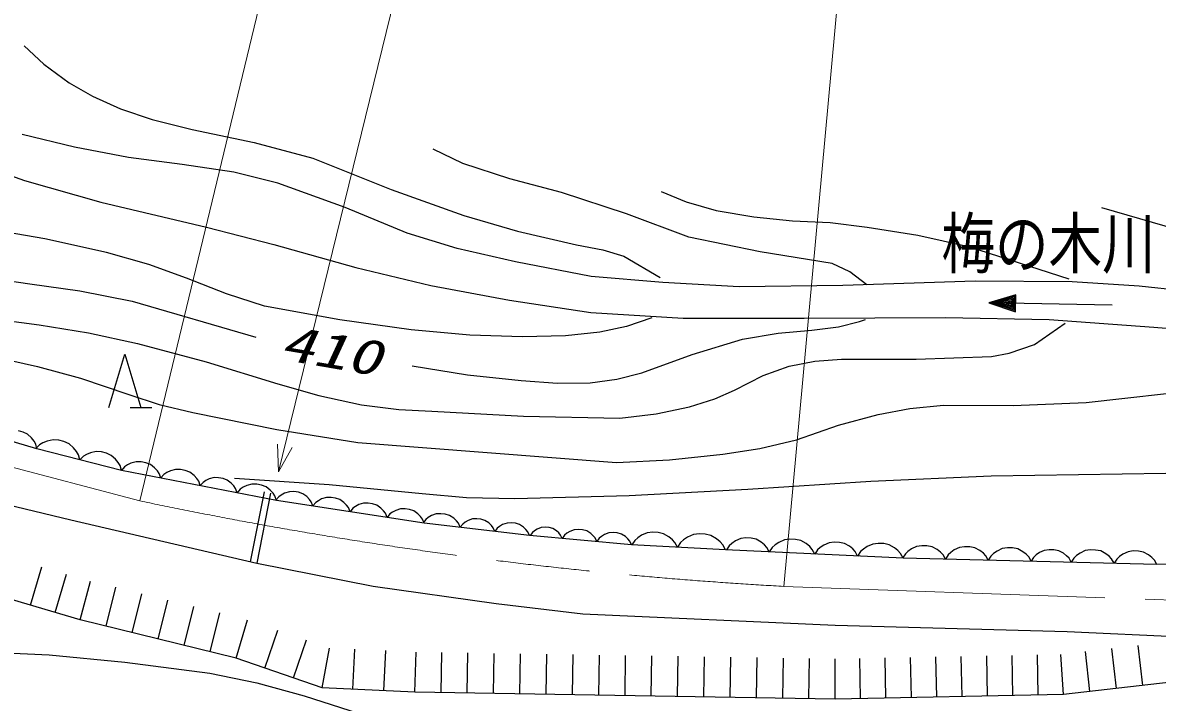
# Model space of a CAD drawing. Units: millimetres, scale not verified. Extents: x 40000 to 680000, y 20000 to 380000.
# Drawn here: x 160551 to 202922, y 288956 to 314323 of the extents above; entities that cross this region are included whole.
import ezdxf
from ezdxf.enums import TextEntityAlignment as Align

# ---------------------------------------------------------------- set-up
doc = ezdxf.new("R2010")
doc.units = ezdxf.units.MM
doc.header["$LTSCALE"] = 1000
doc.linetypes.add('CHAIN', pattern=[18.5, 12, -1.5, 3.5, -1.5])
for name, color, linetype, lineweight in [('M-BGD', 7, 'Continuous', 25), ('M-BMK', 2, 'CHAIN', 13), ('M-STR-HTXT', 7, 'Continuous', 13)]:
    doc.layers.add(name, color=color, linetype=linetype, lineweight=lineweight)
doc.layers.add('M-BGD-HTXT', color=7, linetype='Continuous')
doc.styles.add('ＭＳ ゴシック', font='')
doc.styles.get('ＭＳ ゴシック').set_extended_font_data('MS Gothic')

msp = doc.modelspace()

# ---------------------------------------------------------------- linework, layer by layer
at = {"layer": 'M-BGD'}
for p, q in [((162481, 309681), (160534, 310148)), ((158097, 309317), (160615, 308435)), ((164505, 309291), (162481, 309681)), ((166503, 309032), (164505, 309291)), ((168441, 308746), (166503, 309032)), ((170076, 308331), (168441, 308746)), ((160615, 308435), (163469, 307630)), ((172593, 307423), (170076, 308331)), ((163469, 307630), (167414, 306696)), ((174903, 306463), (172593, 307423)), ((167414, 306696), (169931, 306047)), ((176771, 305892), (174903, 306463)), ((169931, 306047), (172994, 305191)), ((178951, 305399), (176771, 305892)), ((172994, 305191), (175796, 304516)), ((181780, 304854), (178951, 305399)), ((184453, 304620), (181780, 304854)), ((196114, 304672), (191175, 304516)), ((199747, 304646), (196114, 304672)), ((202239, 304490), (199747, 304646)), ((175796, 304516), (178729, 303971)), ((187308, 304464), (184453, 304620)), ((191175, 304516), (187308, 304464)), ((205560, 304127), (202239, 304490)), ((178729, 303971), (181765, 303504)), ((197638, 304170), (196633, 303868)), ((201230, 303784), (196633, 303868)), ((196633, 303868), (197627, 303530)), ((197597, 304111), (196753, 303866)), ((196753, 303866), (197588, 303591)), ((197556, 304051), (196872, 303864)), ((196872, 303864), (197549, 303652)), ((197515, 303992), (196992, 303862)), ((196992, 303862), (197510, 303712)), ((197474, 303933), (197112, 303860)), ((197112, 303860), (197471, 303773)), ((197433, 303874), (197272, 303857)), ((197272, 303857), (197432, 303834)), ((197432, 303834), (197433, 303874)), ((197471, 303773), (197474, 303933)), ((197510, 303712), (197515, 303992)), ((197549, 303652), (197556, 304051)), ((197588, 303591), (197597, 304111)), ((197627, 303530), (197638, 304170)), ((181765, 303504), (185217, 303297)), ((185217, 303297), (189732, 303297)), ((189732, 303297), (195010, 303323)), ((195010, 303323), (198877, 303245)), ((198877, 303245), (202796, 302959)), ((202796, 302959), (207415, 302570)), ((163769, 299955), (164369, 301955)), ((164369, 301955), (164969, 299955)), ((161080, 298422), (156840, 299655)), ((164569, 299955), (165369, 299955)), ((160572, 299038), (160399, 299089)), ((160737, 298959), (160572, 299038)), ((160884, 298823), (160737, 298959)), ((160974, 298703), (160884, 298823)), ((161466, 298709), (161309, 298644)), ((161689, 298757), (161466, 298709)), ((161895, 298740), (161689, 298757)), ((162093, 298689), (161895, 298740)), ((161036, 298591), (160974, 298703)), ((161080, 298422), (161036, 298591)), ((161185, 298571), (161044, 298431)), ((164241, 297612), (161080, 298422)), ((161309, 298644), (161185, 298571)), ((162282, 298605), (162093, 298689)), ((162454, 298456), (162282, 298605)), ((162561, 298324), (162454, 298456)), ((162634, 298199), (162561, 298324)), ((163298, 298316), (163088, 298271)), ((163492, 298300), (163298, 298316)), ((163678, 298252), (163492, 298300)), ((162691, 298009), (162634, 298199)), ((162824, 298141), (162691, 298009)), ((162940, 298210), (162824, 298141)), ((163088, 298271), (162940, 298210)), ((163856, 298173), (163678, 298252)), ((164018, 298033), (163856, 298173)), ((164118, 297908), (164018, 298033)), ((164188, 297791), (164118, 297908)), ((164595, 297880), (164460, 297814)), ((164789, 297934), (164595, 297880)), ((164972, 297930), (164789, 297934)), ((165148, 297896), (164972, 297930)), ((165319, 297832), (165148, 297896)), ((164241, 297612), (164188, 297791)), ((164355, 297743), (164238, 297613)), ((170031, 296495), (164241, 297612)), ((164460, 297814), (164355, 297743)), ((165479, 297710), (165319, 297832)), ((165580, 297598), (165479, 297710)), ((165651, 297493), (165580, 297598)), ((165711, 297329), (165651, 297493)), ((165828, 297459), (165711, 297329)), ((165933, 297530), (165828, 297459)), ((166068, 297596), (165933, 297530)), ((166262, 297650), (166068, 297596)), ((166444, 297645), (166262, 297650)), ((166621, 297611), (166444, 297645)), ((166792, 297548), (166621, 297611)), ((166952, 297425), (166792, 297548)), ((167053, 297314), (166952, 297425)), ((167124, 297209), (167053, 297314)), ((167184, 297044), (167124, 297209)), ((167293, 297166), (167184, 297044)), ((167391, 297232), (167293, 297166)), ((167517, 297294), (167391, 297232)), ((167698, 297344), (167517, 297294)), ((167868, 297340), (167698, 297344)), ((168033, 297308), (167868, 297340)), ((168193, 297249), (168033, 297308)), ((168342, 297134), (168193, 297249)), ((168436, 297031), (168342, 297134)), ((168502, 296932), (168436, 297031)), ((168916, 297046), (168781, 296981)), ((169109, 297100), (168916, 297046)), ((169292, 297096), (169109, 297100)), ((169468, 297062), (169292, 297096)), ((169640, 296998), (169468, 297062)), ((157881, 296842), (162352, 295762)), ((168558, 296779), (168502, 296932)), ((168675, 296909), (168558, 296779)), ((168781, 296981), (168675, 296909)), ((169563, 296811), (169044, 294197)), ((169808, 296762), (169289, 294148)), ((169799, 296876), (169640, 296998)), ((169900, 296764), (169799, 296876)), ((169971, 296659), (169900, 296764)), ((170031, 296495), (169971, 296659)), ((170112, 296624), (170008, 296498)), ((170208, 296694), (170112, 296624)), ((170332, 296760), (170208, 296694)), ((170510, 296818), (170332, 296760)), ((170681, 296820), (170510, 296818)), ((170847, 296794), (170681, 296820)), ((171009, 296741), (170847, 296794)), ((171162, 296632), (171009, 296741)), ((171260, 296532), (171162, 296632)), ((171894, 296605), (171715, 296547)), ((172065, 296607), (171894, 296605)), ((172231, 296581), (172065, 296607)), ((175543, 295647), (170031, 296495)), ((171330, 296437), (171260, 296532)), ((171392, 296285), (171330, 296437)), ((171496, 296411), (171392, 296285)), ((171592, 296481), (171496, 296411)), ((171715, 296547), (171592, 296481)), ((172392, 296528), (172231, 296581)), ((172546, 296419), (172392, 296528)), ((172644, 296319), (172546, 296419)), ((172714, 296224), (172644, 296319)), ((172776, 296072), (172714, 296224)), ((172880, 296198), (172776, 296072)), ((172976, 296268), (172880, 296198)), ((173099, 296334), (172976, 296268)), ((173278, 296392), (173099, 296334)), ((173448, 296394), (173278, 296392)), ((173614, 296368), (173448, 296394)), ((173776, 296315), (173614, 296368)), ((173929, 296207), (173776, 296315)), ((174027, 296107), (173929, 296207)), ((174662, 296179), (174483, 296121)), ((174832, 296181), (174662, 296179)), ((174998, 296156), (174832, 296181)), ((162352, 295762), (169290, 294144)), ((174098, 296011), (174027, 296107)), ((174159, 295860), (174098, 296011)), ((174264, 295985), (174159, 295860)), ((174359, 296055), (174264, 295985)), ((174483, 296121), (174359, 296055)), ((175160, 296102), (174998, 296156)), ((175313, 295994), (175160, 296102)), ((175411, 295894), (175313, 295994)), ((175481, 295798), (175411, 295894)), ((175543, 295647), (175481, 295798)), ((175602, 295781), (175502, 295652)), ((175695, 295854), (175602, 295781)), ((175816, 295925), (175695, 295854)), ((175993, 295989), (175816, 295925)), ((176163, 295997), (175993, 295989)), ((176330, 295977), (176163, 295997)), ((176493, 295930), (176330, 295977)), ((176650, 295827), (176493, 295930)), ((176752, 295730), (176650, 295827)), ((177348, 295801), (177184, 295742)), ((177506, 295808), (177348, 295801)), ((177661, 295790), (177506, 295808)), ((177813, 295746), (177661, 295790)), ((177959, 295651), (177813, 295746)), ((179474, 295184), (175543, 295647)), ((176825, 295637), (176752, 295730)), ((176892, 295488), (176825, 295637)), ((176985, 295608), (176892, 295488)), ((177071, 295676), (176985, 295608)), ((177184, 295742), (177071, 295676)), ((178053, 295561), (177959, 295651)), ((178121, 295474), (178053, 295561)), ((178183, 295336), (178121, 295474)), ((178276, 295456), (178183, 295336)), ((178363, 295524), (178276, 295456)), ((178475, 295590), (178363, 295524)), ((178639, 295649), (178475, 295590)), ((178797, 295657), (178639, 295649)), ((178952, 295638), (178797, 295657)), ((179104, 295594), (178952, 295638)), ((179250, 295499), (179104, 295594)), ((179344, 295409), (179250, 295499)), ((179412, 295322), (179344, 295409)), ((179474, 295184), (179412, 295322)), ((179667, 295360), (179588, 295294)), ((179769, 295423), (179667, 295360)), ((179919, 295481), (179769, 295423)), ((180064, 295492), (179919, 295481)), ((180208, 295479), (180064, 295492)), ((180349, 295442), (180208, 295479)), ((180486, 295357), (180349, 295442)), ((180575, 295277), (180486, 295357)), ((180986, 295334), (180875, 295266)), ((181148, 295398), (180986, 295334)), ((181306, 295409), (181148, 295398)), ((181461, 295395), (181306, 295409)), ((181614, 295355), (181461, 295395)), ((181763, 295263), (181614, 295355)), ((183290, 294837), (179474, 295184)), ((179588, 295294), (179506, 295181)), ((180640, 295199), (180575, 295277)), ((180701, 295073), (180640, 295199)), ((180790, 295195), (180701, 295073)), ((180875, 295266), (180790, 295195)), ((181859, 295176), (181763, 295263)), ((181930, 295092), (181859, 295176)), ((181996, 294955), (181930, 295092)), ((182085, 295077), (181996, 294955)), ((182170, 295148), (182085, 295077)), ((182280, 295216), (182170, 295148)), ((182443, 295280), (182280, 295216)), ((182601, 295292), (182443, 295280)), ((182756, 295277), (182601, 295292)), ((182909, 295237), (182756, 295277)), ((183057, 295146), (182909, 295237)), ((183154, 295059), (183057, 295146)), ((183224, 294974), (183154, 295059)), ((183290, 294837), (183224, 294974)), ((183414, 295001), (183303, 294837)), ((183522, 295097), (183414, 295001)), ((183663, 295191), (183522, 295097)), ((183872, 295282), (183663, 295191)), ((184078, 295305), (183872, 295282)), ((184282, 295294), (184078, 295305)), ((184483, 295248), (184282, 295294)), ((184681, 295135), (184483, 295248)), ((184812, 295026), (184681, 295135)), ((184908, 294919), (184812, 295026)), ((185000, 294743), (184908, 294919)), ((185118, 294917), (185000, 294743)), ((185232, 295019), (185118, 294917)), ((185382, 295119), (185232, 295019)), ((185603, 295215), (185382, 295119)), ((185821, 295239), (185603, 295215)), ((186037, 295227), (185821, 295239)), ((186250, 295179), (186037, 295227)), ((186460, 295060), (186250, 295179)), ((186598, 294944), (186460, 295060)), ((186700, 294830), (186598, 294944)), ((187170, 294980), (187038, 294890)), ((187367, 295067), (187170, 294980)), ((187560, 295090), (187367, 295067)), ((187752, 295081), (187560, 295090)), ((187942, 295040), (187752, 295081)), ((188129, 294935), (187942, 295040)), ((188253, 294833), (188129, 294935)), ((188790, 294926), (188649, 294831)), ((188998, 295019), (188790, 294926)), ((189204, 295043), (188998, 295019)), ((189407, 295034), (189204, 295043)), ((189610, 294990), (189407, 295034)), ((189809, 294879), (189610, 294990)), ((190663, 294913), (190467, 294826)), ((190856, 294936), (190663, 294913)), ((191048, 294927), (190856, 294936)), ((191238, 294887), (191048, 294927)), ((162697, 292033), (154339, 294481)), ((186798, 294645), (183290, 294837)), ((186798, 294645), (186700, 294830)), ((193427, 294336), (186798, 294645)), ((186938, 294798), (186834, 294643)), ((187038, 294890), (186938, 294798)), ((188344, 294733), (188253, 294833)), ((188433, 294569), (188344, 294733)), ((188542, 294734), (188433, 294569)), ((188649, 294831), (188542, 294734)), ((189940, 294771), (189809, 294879)), ((190037, 294664), (189940, 294771)), ((190131, 294490), (190037, 294664)), ((190234, 294645), (190131, 294490)), ((190334, 294736), (190234, 294645)), ((190467, 294826), (190334, 294736)), ((191426, 294782), (191238, 294887)), ((191549, 294680), (191426, 294782)), ((191641, 294580), (191549, 294680)), ((191729, 294415), (191641, 294580)), ((191839, 294580), (191729, 294415)), ((191945, 294677), (191839, 294580)), ((192086, 294773), (191945, 294677)), ((192295, 294865), (192086, 294773)), ((192500, 294890), (192295, 294865)), ((192704, 294880), (192500, 294890)), ((192906, 294837), (192704, 294880)), ((193105, 294726), (192906, 294837)), ((193236, 294617), (193105, 294726)), ((193333, 294511), (193236, 294617)), ((193427, 294336), (193333, 294511)), ((193512, 294494), (193412, 294337)), ((193610, 294588), (193512, 294494)), ((193740, 294681), (193610, 294588)), ((193935, 294772), (193740, 294681)), ((194127, 294799), (193935, 294772)), ((194319, 294795), (194127, 294799)), ((194510, 294758), (194319, 294795)), ((194700, 294657), (194510, 294758)), ((194826, 294558), (194700, 294657)), ((194919, 294460), (194826, 294558)), ((195210, 294549), (195111, 294455)), ((195340, 294642), (195210, 294549)), ((195534, 294733), (195340, 294642)), ((195727, 294760), (195534, 294733)), ((195919, 294756), (195727, 294760)), ((196110, 294719), (195919, 294756)), ((196300, 294618), (196110, 294719)), ((196425, 294519), (196300, 294618)), ((196519, 294421), (196425, 294519)), ((196809, 294510), (196711, 294416)), ((196939, 294603), (196809, 294510)), ((197134, 294694), (196939, 294603)), ((197326, 294721), (197134, 294694)), ((197518, 294717), (197326, 294721)), ((197709, 294680), (197518, 294717)), ((197899, 294579), (197709, 294680)), ((198025, 294480), (197899, 294579)), ((198118, 294382), (198025, 294480)), ((198518, 294542), (198396, 294455)), ((198700, 294628), (198518, 294542)), ((198881, 294653), (198700, 294628)), ((199061, 294649), (198881, 294653)), ((199240, 294615), (199061, 294649)), ((199418, 294520), (199240, 294615)), ((199536, 294427), (199418, 294520)), ((200038, 294527), (199908, 294434)), ((200233, 294618), (200038, 294527)), ((200425, 294646), (200233, 294618)), ((200617, 294641), (200425, 294646)), ((200809, 294604), (200617, 294641)), ((200998, 294504), (200809, 294604)), ((201124, 294405), (200998, 294504)), ((201638, 294488), (201508, 294395)), ((201832, 294579), (201638, 294488)), ((202025, 294607), (201832, 294579)), ((202217, 294602), (202025, 294607)), ((202408, 294565), (202217, 294602)), ((202598, 294465), (202408, 294565)), ((169290, 294144), (173645, 293296)), ((202909, 294105), (193427, 294336)), ((195011, 294298), (194919, 294460)), ((195111, 294455), (195011, 294298)), ((196611, 294259), (196519, 294421)), ((196711, 294416), (196611, 294259)), ((198210, 294220), (198118, 294382)), ((198304, 294367), (198210, 294220)), ((198396, 294455), (198304, 294367)), ((199624, 294335), (199536, 294427)), ((199710, 294183), (199624, 294335)), ((199810, 294341), (199710, 294183)), ((199908, 294434), (199810, 294341)), ((201217, 294306), (201124, 294405)), ((201309, 294144), (201217, 294306)), ((201409, 294302), (201309, 294144)), ((201508, 294395), (201409, 294302)), ((202723, 294366), (202598, 294465)), ((202817, 294267), (202723, 294366)), ((202909, 294105), (202817, 294267)), ((210733, 294182), (202909, 294105)), ((160840, 292577), (161262, 294016)), ((161769, 292305), (162190, 293744)), ((162697, 292033), (163088, 293481)), ((163668, 291794), (164027, 293250)), ((173645, 293296), (178232, 292640)), ((164639, 291554), (164998, 293011)), ((165610, 291315), (165969, 292772)), ((166581, 291076), (166940, 292532)), ((178232, 292640), (181470, 292255)), ((168523, 290598), (162697, 292033)), ((167552, 290837), (167911, 292293)), ((168523, 290598), (168945, 292037)), ((181470, 292255), (190888, 291831)), ((169592, 290232), (170078, 291651)), ((190888, 291831), (199560, 291600)), ((199560, 291600), (206267, 291291)), ((170661, 289866), (171147, 291285)), ((171731, 289500), (172013, 290973)), ((172885, 289444), (172958, 290942)), ((174038, 289388), (174112, 290886)), ((175192, 289331), (175241, 290830)), ((176174, 289315), (176198, 290815)), ((177155, 289300), (177179, 290799)), ((178137, 289284), (178161, 290784)), ((179118, 289268), (179142, 290768)), ((180100, 289252), (180124, 290752)), ((181081, 289236), (181105, 290736)), ((182062, 289220), (182087, 290720)), ((183044, 289205), (183068, 290704)), ((184025, 289189), (184049, 290689)), ((185007, 289173), (185031, 290673)), ((195633, 289172), (195603, 290671)), ((196580, 289191), (196550, 290690)), ((197528, 289209), (197498, 290709)), ((198475, 289228), (198445, 290728)), ((199422, 289247), (199322, 290743)), ((200407, 289359), (200237, 290850)), ((201392, 289472), (201222, 290962)), ((202377, 289585), (202207, 291075)), ((171731, 289500), (168523, 290598)), ((185988, 289157), (186012, 290657)), ((186970, 289141), (186994, 290641)), ((187951, 289125), (187975, 290625)), ((188933, 289110), (188957, 290609)), ((189914, 289094), (189938, 290594)), ((190895, 289078), (190893, 290578)), ((191843, 289097), (191813, 290596)), ((192790, 289115), (192761, 290615)), ((193738, 289134), (193708, 290634)), ((194685, 289153), (194656, 290653)), ((205332, 289922), (199422, 289247)), ((175192, 289331), (171731, 289500)), ((190895, 289078), (175192, 289331)), ((199422, 289247), (190895, 289078))]:
    msp.add_line(p, q, dxfattribs=at)
for points in [[(160602, 313458), (161339, 312781), (162285, 312073), (163156, 311577), (164210, 311109), (165385, 310715), (166874, 310338), (169193, 309853), (171385, 309266), (174312, 308094), (177019, 307123), (179029, 306546), (181236, 306034), (182219, 305851), (183005, 305611), (184357, 304814)], [(192079, 304542), (191435, 305027), (190779, 305337), (188097, 305774), (185422, 306321), (183104, 307191), (180672, 307983), (178737, 308491), (176986, 309068), (175886, 309603)], [(184050, 303309), (183104, 302983), (182098, 302766), (180816, 302640), (179215, 302595), (177251, 302664), (175060, 302857), (172390, 303233), (169582, 303740), (168158, 304201), (166671, 304793), (165268, 305294), (163680, 305748), (161379, 306256), (159202, 306632), (157624, 306893), (156006, 307277), (153387, 308068)], [(184397, 308021), (185323, 307642), (186451, 307312), (187860, 307073), (189304, 306933), (190702, 306865), (192081, 306688), (193977, 306393), (195874, 305971), (199620, 304759)], [(215119, 303404), (213837, 303960), (212516, 304424), (209422, 305065), (206437, 305800), (200851, 307418)], [(152722, 306365), (154433, 305806), (156185, 305341), (158438, 304919), (160814, 304581), (162690, 304315), (164641, 303931), (169263, 302585)], [(151648, 303620), (161101, 301488), (162715, 301052), (164514, 300451), (165651, 300069), (166909, 299768), (170045, 299145), (173069, 298653), (182722, 297902), (184709, 298002), (186698, 298214), (188080, 298436), (189443, 298756), (191013, 299297), (192497, 299704), (193679, 299919), (194940, 300042), (197540, 300039), (200260, 300145), (204711, 300639)], [(159180, 303309), (161162, 303040), (163011, 302743), (164839, 302343), (167405, 301664), (170073, 300849), (171612, 300410), (173209, 300061), (174598, 299882), (175825, 299826), (179259, 299641), (182856, 299560), (184208, 299727), (185447, 299984), (186402, 300278), (187129, 300609), (188202, 301149), (189176, 301501), (190131, 301694), (191128, 301769), (193916, 301762), (196734, 301865), (197391, 301986), (198336, 302317), (199480, 303114)], [(175096, 301520), (177160, 301178), (179160, 300963), (180529, 300869), (181741, 300883), (182735, 301014), (183678, 301253), (185556, 301943), (187433, 302514), (188759, 302738), (190020, 302849), (191012, 302967), (191800, 303172), (192028, 303245)], [(168463, 297326), (171990, 297087), (175465, 296750), (177126, 296607), (178925, 296563), (183195, 296681), (187632, 296907), (192223, 297215), (196723, 297415), (206498, 297562), (208789, 297666), (211177, 297882), (215476, 298422), (219877, 299086), (222029, 299541), (224053, 299866), (225756, 299968)], [(146873, 291252), (149474, 291260), (152099, 291165), (161539, 290733), (164371, 290460), (167544, 290041), (169291, 289682), (171067, 289204), (173424, 288445), (175742, 287824), (177273, 287629), (178870, 287534), (188410, 287561), (191810, 287550), (195125, 287645), (204685, 288209)]]:
    msp.add_lwpolyline(points, dxfattribs=at)
at = {"layer": 'M-BMK'}
for p, q in [((155026, 299077), (164932, 296474)), ((188974, 293282), (206180, 292668))]:
    msp.add_line(p, q, dxfattribs=at)
msp.add_arc((197947, 453031), 160000, 258.09192, 266.78503, dxfattribs=at)
at = {"layer": 'M-STR-HTXT'}
for p, q in [((170100, 297558), (177515, 327797)), ((164932, 296474), (171584, 324068)), ((191721, 323201), (188974, 293282)), ((170100, 297558), (170066, 298596)), ((170610, 298462), (170100, 297558))]:
    msp.add_line(p, q, dxfattribs=at)

# ---------------------------------------------------------------- texts
at = {"layer": 'M-BGD', "style": 'ＭＳ ゴシック', "oblique": 15, "width": 1.4}
msp.add_text('410', height=1320, rotation=350.2, dxfattribs=at).set_placement((170038, 301379), align=Align.BOTTOM_LEFT)
at = {"layer": 'M-BGD-HTXT', "style": 'ＭＳ ゴシック', "width": 0.8}
msp.add_text('梅の木川', height=1833, dxfattribs=at).set_placement((194858, 304620), align=Align.BOTTOM_LEFT)

doc.saveas('drawing.dxf')
